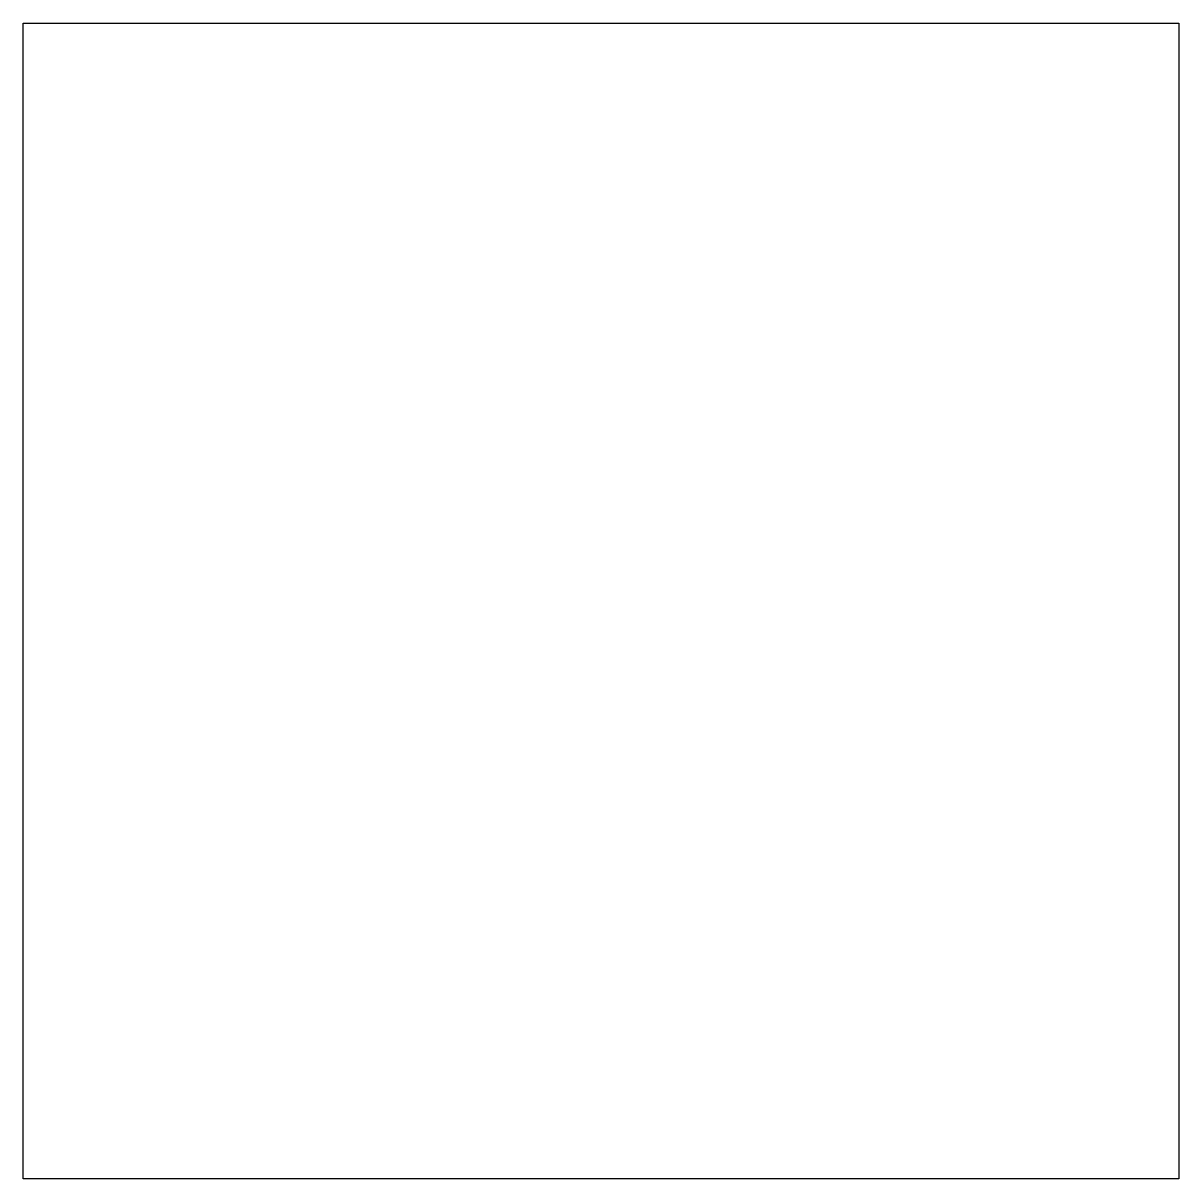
# Model space of a CAD drawing. Extents: x -20 to 20, y -20 to 20.
import ezdxf

# ---------------------------------------------------------------- set-up
doc = ezdxf.new("R2010")
doc.units = 0

msp = doc.modelspace()

# ---------------------------------------------------------------- linework, layer by layer
msp.add_3dface([(-20, -20, -20), (-20, 20, -20), (20, 20, -20), (20, -20, -20)])

doc.saveas('drawing.dxf')
